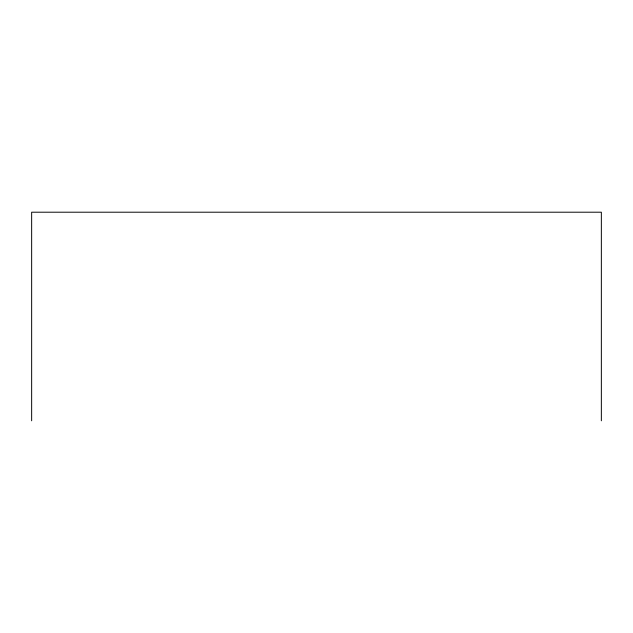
<?xml version="1.0" encoding="UTF-8"?>
<svg xmlns="http://www.w3.org/2000/svg" width="633" height="633" viewBox="0 0 633 633"><rect width="100%" height="100%" fill="white"/><g stroke="black" fill="none" stroke-linecap="round" stroke-linejoin="round"><path stroke-width="0.95" d="M601.35 420.795L601.35 212.205L31.65 212.205L31.65 420.795"/></g></svg>
